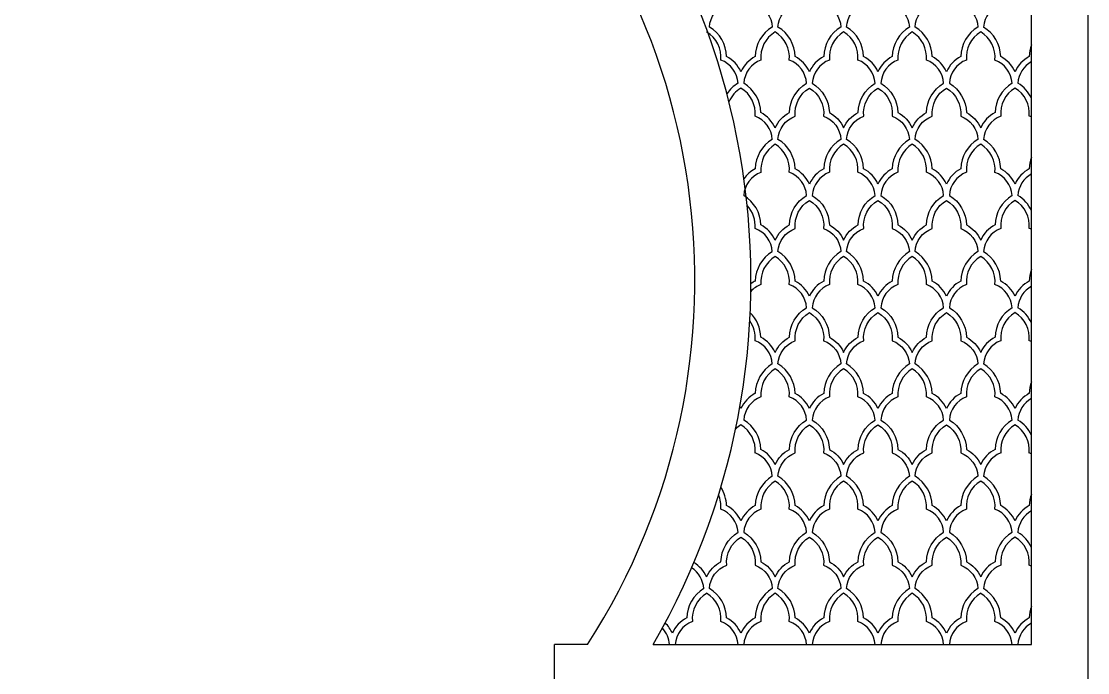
# Model space of a CAD drawing. Header units: inches. Extents: x 280228 to 284028, y 155671 to 163321.
# Drawn here: x 282128 to 284028, y 160371 to 161531 of the extents above; entities that cross this region are included whole.
import ezdxf

# ---------------------------------------------------------------- set-up
doc = ezdxf.new("R2010")
doc.units = ezdxf.units.IN
doc.header["$MEASUREMENT"] = 0
doc.layers.add('freecads.com', color=7, linetype='Continuous')

msp = doc.modelspace()

# ---------------------------------------------------------------- linework, layer by layer
at = {"layer": 'freecads.com'}
for p, q in [((284027.6, 163321.3, 0), (284027.6, 160321.3, 0)), ((283927.6, 160421.3, 0), (283927.6, 163221.3, 0)), ((283077.6, 160321.3, 0), (283077.6, 160421.3, 0)), ((283136.3, 160421.3, 0), (283077.6, 160421.3, 0)), ((283253.4, 160421.3, 0), (283927.6, 160421.3, 0))]:
    msp.add_line(p, q, dxfattribs=at)
at = {"layer": 'freecads.com', "elevation": 0}
for points in [[(283353.7, 161521.2, -0.29762), (283384.4, 161562.6, -0.288877), (283409.7, 161612.6, -0.288877), (283435, 161562.6, -0.29762), (283465.6, 161521.2, 0.257772), (283435.2, 161468.8, 0.167823), (283409.7, 161441.7, 0.167823), (283384.2, 161468.8, 0.257772)], [(283475.8, 161521.2, -0.29762), (283506.5, 161562.6, -0.288877), (283531.8, 161612.6, -0.288877), (283557.1, 161562.6, -0.29762), (283587.8, 161521.2, 0.257772), (283557.3, 161468.8, 0.167823), (283531.8, 161441.7, 0.167823), (283506.3, 161468.8, 0.257772)], [(283597.9, 161521.2, -0.29762), (283628.6, 161562.6, -0.288877), (283653.9, 161612.6, -0.288877), (283679.2, 161562.6, -0.29762), (283709.9, 161521.2, 0.257772), (283679.4, 161468.8, 0.167823), (283653.9, 161441.7, 0.167823), (283628.4, 161468.8, 0.257772)], [(283720, 161521.2, -0.29762), (283750.7, 161562.6, -0.288877), (283776, 161612.6, -0.288877), (283801.3, 161562.6, -0.29762), (283832, 161521.2, 0.257772), (283801.5, 161468.8, 0.167823), (283776, 161441.7, 0.167823), (283750.5, 161468.8, 0.257772)], [(283475.8, 161321.2, -0.29762), (283506.5, 161362.6, -0.288877), (283531.8, 161412.6, -0.288877), (283557.1, 161362.6, -0.29762), (283587.8, 161321.2, 0.257772), (283557.3, 161268.8, 0.167823), (283531.8, 161241.7, 0.167823), (283506.3, 161268.8, 0.257772)], [(283597.9, 161321.2, -0.29762), (283628.6, 161362.6, -0.288877), (283653.9, 161412.6, -0.288877), (283679.2, 161362.6, -0.29762), (283709.9, 161321.2, 0.257772), (283679.4, 161268.8, 0.167823), (283653.9, 161241.7, 0.167823), (283628.4, 161268.8, 0.257772)], [(283720, 161321.2, -0.29762), (283750.7, 161362.6, -0.288877), (283776, 161412.6, -0.288877), (283801.3, 161362.6, -0.29762), (283832, 161321.2, 0.257772), (283801.5, 161268.8, 0.167823), (283776, 161241.7, 0.167823), (283750.5, 161268.8, 0.257772)], [(283475.8, 161121.2, -0.29762), (283506.5, 161162.6, -0.288877), (283531.8, 161212.6, -0.288877), (283557.1, 161162.6, -0.29762), (283587.8, 161121.2, 0.257772), (283557.3, 161068.8, 0.167823), (283531.8, 161041.7, 0.167823), (283506.3, 161068.8, 0.257772)], [(283597.9, 161121.2, -0.29762), (283628.6, 161162.6, -0.288877), (283653.9, 161212.6, -0.288877), (283679.2, 161162.6, -0.29762), (283709.9, 161121.2, 0.257772), (283679.4, 161068.8, 0.167823), (283653.9, 161041.7, 0.167823), (283628.4, 161068.8, 0.257772)], [(283720, 161121.2, -0.29762), (283750.7, 161162.6, -0.288877), (283776, 161212.6, -0.288877), (283801.3, 161162.6, -0.29762), (283832, 161121.2, 0.257772), (283801.5, 161068.8, 0.167823), (283776, 161041.7, 0.167823), (283750.5, 161068.8, 0.257772)], [(283475.8, 160921.2, -0.29762), (283506.5, 160962.6, -0.288877), (283531.8, 161012.6, -0.288877), (283557.1, 160962.6, -0.29762), (283587.8, 160921.2, 0.257772), (283557.3, 160868.8, 0.167823), (283531.8, 160841.7, 0.167823), (283506.3, 160868.8, 0.257772)], [(283597.9, 160921.2, -0.29762), (283628.6, 160962.6, -0.288877), (283653.9, 161012.6, -0.288877), (283679.2, 160962.6, -0.29762), (283709.9, 160921.2, 0.257772), (283679.4, 160868.8, 0.167823), (283653.9, 160841.7, 0.167823), (283628.4, 160868.8, 0.257772)], [(283720, 160921.2, -0.29762), (283750.7, 160962.6, -0.288877), (283776, 161012.6, -0.288877), (283801.3, 160962.6, -0.29762), (283832, 160921.2, 0.257772), (283801.5, 160868.8, 0.167823), (283776, 160841.7, 0.167823), (283750.5, 160868.8, 0.257772)], [(283475.8, 160721.2, -0.29762), (283506.5, 160762.6, -0.288877), (283531.8, 160812.6, -0.288877), (283557.1, 160762.6, -0.29762), (283587.8, 160721.2, 0.257772), (283557.3, 160668.8, 0.167823), (283531.8, 160641.7, 0.167823), (283506.3, 160668.8, 0.257772)], [(283597.9, 160721.2, -0.29762), (283628.6, 160762.6, -0.288877), (283653.9, 160812.6, -0.288877), (283679.2, 160762.6, -0.29762), (283709.9, 160721.2, 0.257772), (283679.4, 160668.8, 0.167823), (283653.9, 160641.7, 0.167823), (283628.4, 160668.8, 0.257772)], [(283720, 160721.2, -0.29762), (283750.7, 160762.6, -0.288877), (283776, 160812.6, -0.288877), (283801.3, 160762.6, -0.29762), (283832, 160721.2, 0.257772), (283801.5, 160668.8, 0.167823), (283776, 160641.7, 0.167823), (283750.5, 160668.8, 0.257772)], [(283353.7, 160521.2, -0.29762), (283384.4, 160562.6, -0.288877), (283409.7, 160612.6, -0.288877), (283435, 160562.6, -0.29762), (283465.6, 160521.2, 0.257772), (283435.2, 160468.8, 0.167823), (283409.7, 160441.7, 0.167823), (283384.2, 160468.8, 0.257772)], [(283475.8, 160521.2, -0.29762), (283506.5, 160562.6, -0.288877), (283531.8, 160612.6, -0.288877), (283557.1, 160562.6, -0.29762), (283587.8, 160521.2, 0.257772), (283557.3, 160468.8, 0.167823), (283531.8, 160441.7, 0.167823), (283506.3, 160468.8, 0.257772)], [(283597.9, 160521.2, -0.29762), (283628.6, 160562.6, -0.288877), (283653.9, 160612.6, -0.288877), (283679.2, 160562.6, -0.29762), (283709.9, 160521.2, 0.257772), (283679.4, 160468.8, 0.167823), (283653.9, 160441.7, 0.167823), (283628.4, 160468.8, 0.257772)], [(283720, 160521.2, -0.29762), (283750.7, 160562.6, -0.288877), (283776, 160612.6, -0.288877), (283801.3, 160562.6, -0.29762), (283832, 160521.2, 0.257772), (283801.5, 160468.8, 0.167823), (283776, 160441.7, 0.167823), (283750.5, 160468.8, 0.257772)]]:
    msp.add_lwpolyline(points, format="xyb", close=True, dxfattribs=at)
for points in [[(283404.6, 161421.3, 0.29664), (283373.9, 161462.5, 0.288877), (283348.6, 161512.6)], [(283470.7, 161512.6, 0.288877), (283445.4, 161462.5, 0.29664), (283414.8, 161421.3, 0.29664)], [(283526.7, 161421.3, 0.29664), (283496, 161462.5, 0.288877), (283470.7, 161512.6)], [(283592.8, 161512.6, 0.288877), (283567.5, 161462.5, 0.29664), (283536.9, 161421.3, 0.29664)], [(283648.8, 161421.3, 0.29664), (283618.1, 161462.5, 0.288877), (283592.8, 161512.6)], [(283714.9, 161512.6, 0.288877), (283689.6, 161462.5, 0.29664), (283659, 161421.3, 0.29664)], [(283770.9, 161421.3, 0.29664), (283740.2, 161462.5, 0.288877), (283714.9, 161512.6)], [(283837, 161512.6, 0.288877), (283811.7, 161462.5, 0.29664), (283781.1, 161421.3, 0.29664)], [(283470.7, 161341.8, -0.167823), (283496.3, 161368.9, -0.257721), (283526.7, 161421.3)], [(283536.9, 161421.3, -0.257721), (283567.3, 161368.9, -0.167823), (283592.8, 161341.8, -0.167823)], [(283592.8, 161341.8, -0.167823), (283618.4, 161368.9, -0.257721), (283648.8, 161421.3)], [(283659, 161421.3, -0.257721), (283689.4, 161368.9, -0.167823), (283714.9, 161341.8, -0.167823)], [(283714.9, 161341.8, -0.167823), (283740.5, 161368.9, -0.257721), (283770.9, 161421.3)], [(283781.1, 161421.3, -0.257721), (283811.5, 161368.9, -0.167823), (283837, 161341.8, -0.167823)], [(283526.7, 161221.3, 0.29664), (283496, 161262.5, 0.288877), (283470.7, 161312.6)], [(283592.8, 161312.6, 0.288877), (283567.5, 161262.5, 0.29664), (283536.9, 161221.3, 0.29664)], [(283648.8, 161221.3, 0.29664), (283618.1, 161262.5, 0.288877), (283592.8, 161312.6)], [(283714.9, 161312.6, 0.288877), (283689.6, 161262.5, 0.29664), (283659, 161221.3, 0.29664)], [(283770.9, 161221.3, 0.29664), (283740.2, 161262.5, 0.288877), (283714.9, 161312.6)], [(283837, 161312.6, 0.288877), (283811.7, 161262.5, 0.29664), (283781.1, 161221.3, 0.29664)], [(283470.7, 161141.8, -0.167823), (283496.3, 161168.9, -0.257721), (283526.7, 161221.3)], [(283536.9, 161221.3, -0.257721), (283567.3, 161168.9, -0.167823), (283592.8, 161141.8, -0.167823)], [(283592.8, 161141.8, -0.167823), (283618.4, 161168.9, -0.257721), (283648.8, 161221.3)], [(283659, 161221.3, -0.257721), (283689.4, 161168.9, -0.167823), (283714.9, 161141.8, -0.167823)], [(283714.9, 161141.8, -0.167823), (283740.5, 161168.9, -0.257721), (283770.9, 161221.3)], [(283781.1, 161221.3, -0.257721), (283811.5, 161168.9, -0.167823), (283837, 161141.8, -0.167823)], [(283526.7, 161021.3, 0.29664), (283496, 161062.5, 0.288877), (283470.7, 161112.6)], [(283592.8, 161112.6, 0.288877), (283567.5, 161062.5, 0.29664), (283536.9, 161021.3, 0.29664)], [(283648.8, 161021.3, 0.29664), (283618.1, 161062.5, 0.288877), (283592.8, 161112.6)], [(283714.9, 161112.6, 0.288877), (283689.6, 161062.5, 0.29664), (283659, 161021.3, 0.29664)], [(283770.9, 161021.3, 0.29664), (283740.2, 161062.5, 0.288877), (283714.9, 161112.6)], [(283837, 161112.6, 0.288877), (283811.7, 161062.5, 0.29664), (283781.1, 161021.3, 0.29664)], [(283470.7, 160941.8, -0.167823), (283496.3, 160968.9, -0.257721), (283526.7, 161021.3)], [(283536.9, 161021.3, -0.257721), (283567.3, 160968.9, -0.167823), (283592.8, 160941.8, -0.167823)], [(283592.8, 160941.8, -0.167823), (283618.4, 160968.9, -0.257721), (283648.8, 161021.3)], [(283659, 161021.3, -0.257721), (283689.4, 160968.9, -0.167823), (283714.9, 160941.8, -0.167823)], [(283714.9, 160941.8, -0.167823), (283740.5, 160968.9, -0.257721), (283770.9, 161021.3)], [(283781.1, 161021.3, -0.257721), (283811.5, 160968.9, -0.167823), (283837, 160941.8, -0.167823)], [(283526.7, 160821.3, 0.29664), (283496, 160862.5, 0.288877), (283470.7, 160912.6)], [(283592.8, 160912.6, 0.288877), (283567.5, 160862.5, 0.29664), (283536.9, 160821.3, 0.29664)], [(283648.8, 160821.3, 0.29664), (283618.1, 160862.5, 0.288877), (283592.8, 160912.6)], [(283714.9, 160912.6, 0.288877), (283689.6, 160862.5, 0.29664), (283659, 160821.3, 0.29664)], [(283770.9, 160821.3, 0.29664), (283740.2, 160862.5, 0.288877), (283714.9, 160912.6)], [(283837, 160912.6, 0.288877), (283811.7, 160862.5, 0.29664), (283781.1, 160821.3, 0.29664)], [(283470.7, 160741.8, -0.167823), (283496.3, 160768.9, -0.257721), (283526.7, 160821.3)], [(283536.9, 160821.3, -0.257721), (283567.3, 160768.9, -0.167823), (283592.8, 160741.8, -0.167823)], [(283592.8, 160741.8, -0.167823), (283618.4, 160768.9, -0.257721), (283648.8, 160821.3)], [(283659, 160821.3, -0.257721), (283689.4, 160768.9, -0.167823), (283714.9, 160741.8, -0.167823)], [(283714.9, 160741.8, -0.167823), (283740.5, 160768.9, -0.257721), (283770.9, 160821.3)], [(283781.1, 160821.3, -0.257721), (283811.5, 160768.9, -0.167823), (283837, 160741.8, -0.167823)], [(283526.7, 160621.3, 0.29664), (283496, 160662.5, 0.288877), (283470.7, 160712.6)], [(283592.8, 160712.6, 0.288877), (283567.5, 160662.5, 0.29664), (283536.9, 160621.3, 0.29664)], [(283648.8, 160621.3, 0.29664), (283618.1, 160662.5, 0.288877), (283592.8, 160712.6)], [(283714.9, 160712.6, 0.288877), (283689.6, 160662.5, 0.29664), (283659, 160621.3, 0.29664)], [(283770.9, 160621.3, 0.29664), (283740.2, 160662.5, 0.288877), (283714.9, 160712.6)], [(283837, 160712.6, 0.288877), (283811.7, 160662.5, 0.29664), (283781.1, 160621.3, 0.29664)], [(283348.6, 160541.8, -0.167823), (283374.2, 160568.9, -0.257721), (283404.6, 160621.3)], [(283414.8, 160621.3, -0.257721), (283445.2, 160568.9, -0.167823), (283470.7, 160541.8, -0.167823)], [(283470.7, 160541.8, -0.167823), (283496.3, 160568.9, -0.257721), (283526.7, 160621.3)], [(283536.9, 160621.3, -0.257721), (283567.3, 160568.9, -0.167823), (283592.8, 160541.8, -0.167823)], [(283592.8, 160541.8, -0.167823), (283618.4, 160568.9, -0.257721), (283648.8, 160621.3)], [(283659, 160621.3, -0.257721), (283689.4, 160568.9, -0.167823), (283714.9, 160541.8, -0.167823)], [(283714.9, 160541.8, -0.167823), (283740.5, 160568.9, -0.257721), (283770.9, 160621.3)], [(283781.1, 160621.3, -0.257721), (283811.5, 160568.9, -0.167823), (283837, 160541.8, -0.167823)], [(283404.6, 160421.3, 0.29664), (283373.9, 160462.5, 0.288877), (283348.6, 160512.6)], [(283470.7, 160512.6, 0.288877), (283445.4, 160462.5, 0.29664), (283414.8, 160421.3, 0.29664)], [(283526.7, 160421.3, 0.29664), (283496, 160462.5, 0.288877), (283470.7, 160512.6)], [(283592.8, 160512.6, 0.288877), (283567.5, 160462.5, 0.29664), (283536.9, 160421.3, 0.29664)], [(283648.8, 160421.3, 0.29664), (283618.1, 160462.5, 0.288877), (283592.8, 160512.6)], [(283714.9, 160512.6, 0.288877), (283689.6, 160462.5, 0.29664), (283659, 160421.3, 0.29664)], [(283770.9, 160421.3, 0.29664), (283740.2, 160462.5, 0.288877), (283714.9, 160512.6)], [(283837, 160512.6, 0.288877), (283811.7, 160462.5, 0.29664), (283781.1, 160421.3, 0.29664)]]:
    msp.add_lwpolyline(points, format="xyb", dxfattribs=at)
at = {"layer": 'freecads.com'}
for centre, radius, start, end in [((282127.6, 161071.3, 0), 1300, 330, 210), ((282127.6, 161071.3, 0), 1200, 327.2028, 212.7972), ((283889.1, 161518.4, 0), 47.1, 110.3173, 176.6136), ((283810, 161467.4, 0), 62.6, 1.2805, 59.0989), ((283810, 161467.4, 0), 52.6, 354.5799, 59.0311), ((283986.2, 161467.4, 0), 62.6, 159.4734, 178.7195), ((283846, 161418.3, 0), 47.1, 3.5927, 69.6827), ((283846, 161418.3, 0), 57.1, 24.157, 62.2642), ((283950.2, 161418.3, 0), 57.1, 117.7358, 155.843), ((283950.2, 161418.3, 0), 47.1, 118.6936, 176.4073), ((283436.8, 161367.5, 0), 62.6, 120.9121, 146.2134), ((283436.8, 161367.5, 0), 52.6, 120.9689, 156.8899), ((283382.6, 161367.5, 0), 52.6, 354.5799, 59.0311), ((283382.6, 161367.5, 0), 62.6, 1.2805, 59.0879), ((283925.2, 161367.5, 0), 62.6, 120.9121, 178.7195), ((283925.2, 161367.5, 0), 52.6, 120.9689, 185.4201), ((283871, 161367.5, 0), 52.6, 354.5799, 59.0311), ((283871, 161367.5, 0), 62.6, 25.4139, 59.0879), ((283418.6, 161318.4, 0), 57.1, 24.157, 62.2642), ((283889.1, 161318.4, 0), 57.1, 117.7358, 155.843), ((283418.6, 161318.4, 0), 47.1, 3.3864, 69.6827), ((283889.1, 161318.4, 0), 47.1, 110.3173, 176.6136), ((283907.1, 161318.4, 0), 47.1, 64.1589, 69.6827), ((283497.8, 161267.4, 0), 62.6, 120.9011, 178.7195), ((283497.8, 161267.4, 0), 52.6, 120.9689, 185.4201), ((283810, 161267.4, 0), 52.6, 354.5799, 59.0311), ((283810, 161267.4, 0), 62.6, 1.2805, 59.0989), ((283986.2, 161267.4, 0), 62.6, 159.4734, 178.7195), ((283461.8, 161218.3, 0), 47.1, 110.3173, 176.4073), ((283461.8, 161218.3, 0), 57.1, 117.7358, 144.879), ((283846, 161218.3, 0), 47.1, 3.5927, 69.6827), ((283846, 161218.3, 0), 57.1, 24.157, 62.2642), ((283950.2, 161218.3, 0), 57.1, 117.7358, 155.843), ((283950.2, 161218.3, 0), 47.1, 118.6936, 176.4073), ((283382.6, 161167.5, 0), 62.6, 1.2805, 59.0879), ((283925.2, 161167.5, 0), 62.6, 120.9121, 178.7195), ((283871, 161167.5, 0), 62.6, 25.4139, 59.0879), ((283382.6, 161167.5, 0), 52.6, 354.5799, 43.4289), ((283925.2, 161167.5, 0), 52.6, 120.9689, 185.4201), ((283871, 161167.5, 0), 52.6, 354.5799, 59.0311), ((283418.6, 161118.4, 0), 47.1, 3.3864, 69.6827), ((283418.6, 161118.4, 0), 57.1, 24.157, 62.2642), ((283889.1, 161118.4, 0), 57.1, 117.7358, 155.843), ((283889.1, 161118.4, 0), 47.1, 110.3173, 176.6136), ((283907.1, 161118.4, 0), 47.1, 64.1589, 69.6827), ((283497.8, 161067.4, 0), 62.6, 120.9011, 178.7195), ((283810, 161067.4, 0), 62.6, 1.2805, 59.0989), ((283497.8, 161067.4, 0), 52.6, 120.9689, 185.4201), ((283810, 161067.4, 0), 52.6, 354.5799, 59.0311), ((283986.2, 161067.4, 0), 62.6, 159.4734, 178.7195), ((283461.8, 161018.3, 0), 57.1, 117.7358, 126.8152), ((283846, 161018.3, 0), 57.1, 24.157, 62.2642), ((283950.2, 161018.3, 0), 57.1, 117.7358, 155.843), ((283461.8, 161018.3, 0), 47.1, 110.3173, 136.8492), ((283846, 161018.3, 0), 47.1, 3.5927, 69.6827), ((283950.2, 161018.3, 0), 47.1, 118.6936, 176.4073), ((283382.6, 160967.5, 0), 62.6, 1.2805, 45.8117), ((283925.2, 160967.5, 0), 62.6, 120.9121, 178.7195), ((283925.2, 160967.5, 0), 52.6, 120.9689, 185.4201), ((283871, 160967.5, 0), 52.6, 354.5799, 59.0311), ((283871, 160967.5, 0), 62.6, 25.4139, 59.0879), ((283382.6, 160967.5, 0), 52.6, 354.5799, 35.3623), ((283418.6, 160918.4, 0), 57.1, 24.157, 62.2642), ((283889.1, 160918.4, 0), 57.1, 117.7358, 155.843), ((283418.6, 160918.4, 0), 47.1, 3.3864, 69.6827), ((283889.1, 160918.4, 0), 47.1, 110.3173, 176.6136), ((283907.1, 160918.4, 0), 47.1, 64.1589, 69.6827), ((283497.8, 160867.4, 0), 62.6, 120.9011, 178.7195), ((283497.8, 160867.4, 0), 52.6, 120.9689, 185.4201), ((283810, 160867.4, 0), 52.6, 354.5799, 59.0311), ((283810, 160867.4, 0), 62.6, 1.2805, 59.0989), ((283986.2, 160867.4, 0), 62.6, 159.4734, 178.7195), ((283461.8, 160818.3, 0), 57.1, 117.7358, 155.843), ((283461.8, 160818.3, 0), 47.1, 110.3173, 176.4073), ((283846, 160818.3, 0), 47.1, 3.5927, 69.6827), ((283846, 160818.3, 0), 57.1, 24.157, 62.2642), ((283950.2, 160818.3, 0), 57.1, 117.7358, 155.843), ((283950.2, 160818.3, 0), 47.1, 118.6936, 176.4073), ((283357.6, 160818.3, 0), 57.1, 24.157, 28.3766), ((283382.6, 160767.5, 0), 62.6, 1.2805, 59.0879), ((283925.2, 160767.5, 0), 62.6, 120.9121, 178.7195), ((283871, 160767.5, 0), 62.6, 25.4139, 59.0879), ((283436.8, 160767.5, 0), 52.6, 120.9689, 134.1898), ((283382.6, 160767.5, 0), 52.6, 354.5799, 59.0311), ((283925.2, 160767.5, 0), 52.6, 120.9689, 185.4201), ((283871, 160767.5, 0), 52.6, 354.5799, 59.0311), ((283418.6, 160718.4, 0), 47.1, 3.3864, 69.6827), ((283418.6, 160718.4, 0), 57.1, 24.157, 62.2642), ((283889.1, 160718.4, 0), 57.1, 117.7358, 155.843), ((283889.1, 160718.4, 0), 47.1, 110.3173, 176.6136), ((283907.1, 160718.4, 0), 47.1, 64.1589, 69.6827), ((283497.8, 160667.4, 0), 62.6, 120.9011, 178.7195), ((283810, 160667.4, 0), 62.6, 1.2805, 59.0989), ((283497.8, 160667.4, 0), 52.6, 120.9689, 185.4201), ((283810, 160667.4, 0), 52.6, 354.5799, 59.0311), ((283321.5, 160667.4, 0), 52.6, 354.5799, 23.2958), ((283321.5, 160667.4, 0), 62.6, 1.2805, 33.191), ((283986.2, 160667.4, 0), 62.6, 159.4734, 178.7195), ((283357.6, 160618.3, 0), 57.1, 24.157, 62.2642), ((283461.8, 160618.3, 0), 57.1, 117.7358, 155.843), ((283846, 160618.3, 0), 57.1, 24.157, 62.2642), ((283950.2, 160618.3, 0), 57.1, 117.7358, 155.843), ((283357.6, 160618.3, 0), 47.1, 3.5927, 69.6827), ((283461.8, 160618.3, 0), 47.1, 110.3173, 176.4073), ((283846, 160618.3, 0), 47.1, 3.5927, 69.6827), ((283950.2, 160618.3, 0), 47.1, 118.6936, 176.4073), ((283925.2, 160567.5, 0), 62.6, 120.9121, 178.7195), ((283925.2, 160567.5, 0), 52.6, 120.9689, 185.4201), ((283871, 160567.5, 0), 52.6, 354.5799, 59.0311), ((283871, 160567.5, 0), 62.6, 25.4139, 59.0879), ((283296.5, 160518.4, 0), 47.1, 3.3864, 57.2906), ((283296.5, 160518.4, 0), 57.1, 24.157, 58.998), ((283889.1, 160518.4, 0), 57.1, 117.7358, 155.843), ((283889.1, 160518.4, 0), 47.1, 110.3173, 176.6136), ((283907.1, 160518.4, 0), 47.1, 64.1589, 69.6827), ((283375.7, 160467.4, 0), 62.6, 120.9011, 178.7195), ((283375.7, 160467.4, 0), 52.6, 120.9689, 185.4201), ((283810, 160467.4, 0), 52.6, 354.5799, 59.0311), ((283810, 160467.4, 0), 62.6, 1.2805, 59.0989), ((283986.2, 160467.4, 0), 62.6, 159.4734, 178.7195), ((283235.5, 160418.3, 0), 57.1, 24.157, 46.5168), ((283339.7, 160418.3, 0), 57.1, 117.7358, 155.843), ((283339.7, 160418.3, 0), 47.1, 110.3173, 176.4073), ((283846, 160418.3, 0), 47.1, 3.5927, 69.6827), ((283846, 160418.3, 0), 57.1, 24.157, 62.2642), ((283950.2, 160418.3, 0), 57.1, 117.7358, 155.843), ((283950.2, 160418.3, 0), 47.1, 118.6936, 176.4073), ((283235.5, 160418.3, 0), 47.1, 3.5927, 43.185)]:
    msp.add_arc(centre, radius, start, end, dxfattribs=at)

doc.saveas('drawing.dxf')
